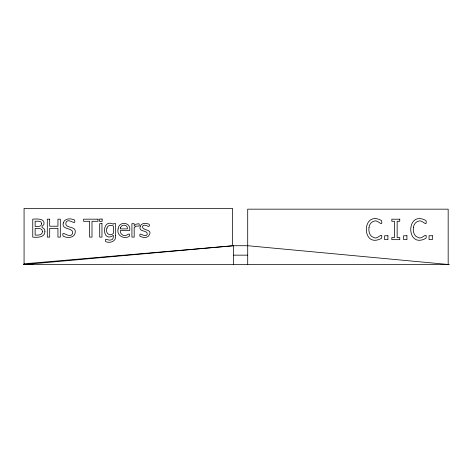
<?xml version="1.0" encoding="UTF-8"?>
<svg xmlns="http://www.w3.org/2000/svg" width="473" height="473" viewBox="0 0 473 473"><rect width="100%" height="100%" fill="white"/><g stroke="black" fill="none" stroke-linecap="round" stroke-linejoin="round"><path stroke-width="0.71" d="M23.65 264.59L233.55 245.724L247.704 245.724L449.35 264.59L23.65 264.59L24.07 263.833L24.07 208.41L232.556 208.41L232.556 245.812L24.07 263.833L33.565 263.833M233.55 255.16L247.704 255.16M448.173 264.59L448.173 209.167L247.704 209.167L247.704 264.59M233.55 245.724L233.55 264.59M115.654 235.584C116.518 241.254 110.126 243.63 105.65 241.632L105.65 239.273L109.771 240.189L112.196 239.58L113.23 237.996L113.384 235.335C101.742 243.619 101.358 217.793 113.384 224.237L113.52 223.658L115.654 223.658L115.654 235.584M368.987 227.572C368.39 231.409 369.62 236.595 373.96 237.552C377.454 240.083 383.142 230.712 381.563 238.268C361.23 249.59 361.301 209.373 381.563 220.566C383.13 228.252 377.484 218.727 373.942 221.287C371.021 221.89 369.295 224.776 368.987 227.572M413.408 227.572C412.811 231.409 414.041 236.595 418.374 237.552C421.875 240.083 427.562 230.712 425.978 238.268C405.651 249.59 405.722 209.373 425.978 220.566C427.551 228.252 421.898 218.727 418.363 221.287C415.442 221.89 413.715 224.776 413.408 227.572M118.108 228.902C116.275 235.554 124.115 239.669 129.377 236.299C130.678 230.8 126.238 237.02 123.76 235.377C121.478 235.099 120.16 232.769 120.302 230.623L129.626 230.623C131.63 222.068 118.847 220.601 118.108 228.902M42.446 231.705C42.481 235.436 37.745 235.223 35.144 235.081L35.144 228.453C37.68 228.376 42.676 227.844 42.446 231.705M140.126 226.573C138.317 232.468 148.179 229.695 147.209 234.49C144.992 238.463 138.554 230.534 139.978 236.311L143.142 237.351L145.708 237.363A5.138 5.138 0 0 0 148.362 236.21C154.482 228.53 141.598 231.226 142.544 226.307C144.507 222.493 150.615 229.718 149.22 224.308C146.328 222.795 141.143 222.712 140.126 226.573M44.929 231.61C44.876 237.736 37.012 237.535 32.761 237.115L32.761 219.176C36.516 218.922 45.313 218.077 43.918 224.421C38.833 229.393 45.03 226.017 44.929 231.61M63.311 222.937C61.129 230.517 74.084 227.034 72.54 233.597C69.679 239.699 60.999 228.79 63.075 236.045C67.142 238.546 75.106 238.061 75.278 232.007C75.993 225.39 64.369 229.009 65.942 222.588C68.414 216.9 76.443 226.845 74.58 220.01C70.897 218.142 64.612 218.13 63.311 222.937M106.945 228.122C104.84 232.621 109.63 237.168 113.384 233.467L113.384 226.082C111.155 224.675 107.507 225.172 106.945 228.122M41.6 223.563C41.795 227.028 37.408 226.514 35.144 226.466L35.144 221.21C37.225 221.417 41.529 220.329 41.6 223.563M120.639 227.389L120.302 228.885L127.42 228.885C128.077 224.746 121.928 223.806 120.639 227.389M135.012 226.874L134.184 227.56L134.184 237.115L131.92 237.115L131.92 223.658L134.184 223.658L134.184 225.656L136.342 224.107L139.05 223.729C140.451 227.844 136.679 224.9 135.012 226.874M102.121 219.058L99.543 219.058L99.543 221.405L102.121 221.405L102.121 219.058M49.689 219.176L47.3 219.176L47.3 237.115L49.689 237.115L49.689 228.335L57.943 228.335L57.943 237.115L60.325 237.115L60.325 219.176L57.943 219.176L57.943 226.212L49.689 226.212L49.689 219.176M98.023 219.176L83.591 219.176L83.591 221.299L89.616 221.299L89.616 237.115L91.999 237.115L91.999 221.299L98.023 221.299L98.023 219.176M399.762 219.206L391.821 219.206L391.821 221.293L394.429 221.293L394.429 237.57L391.821 237.57L391.821 239.657L399.762 239.657L399.762 237.57L397.149 237.57L397.149 221.293L399.762 221.293L399.762 219.206M101.967 223.658L99.702 223.658L99.702 237.115L101.967 237.115L101.967 223.658M387.919 235.743L384.638 235.743L384.638 239.657L387.919 239.657L387.919 235.743M406.928 235.743L403.646 235.743L403.646 239.657L406.928 239.657L406.928 235.743M432.34 235.743L429.058 235.743L429.058 239.657L432.34 239.657L432.34 235.743"/></g></svg>
